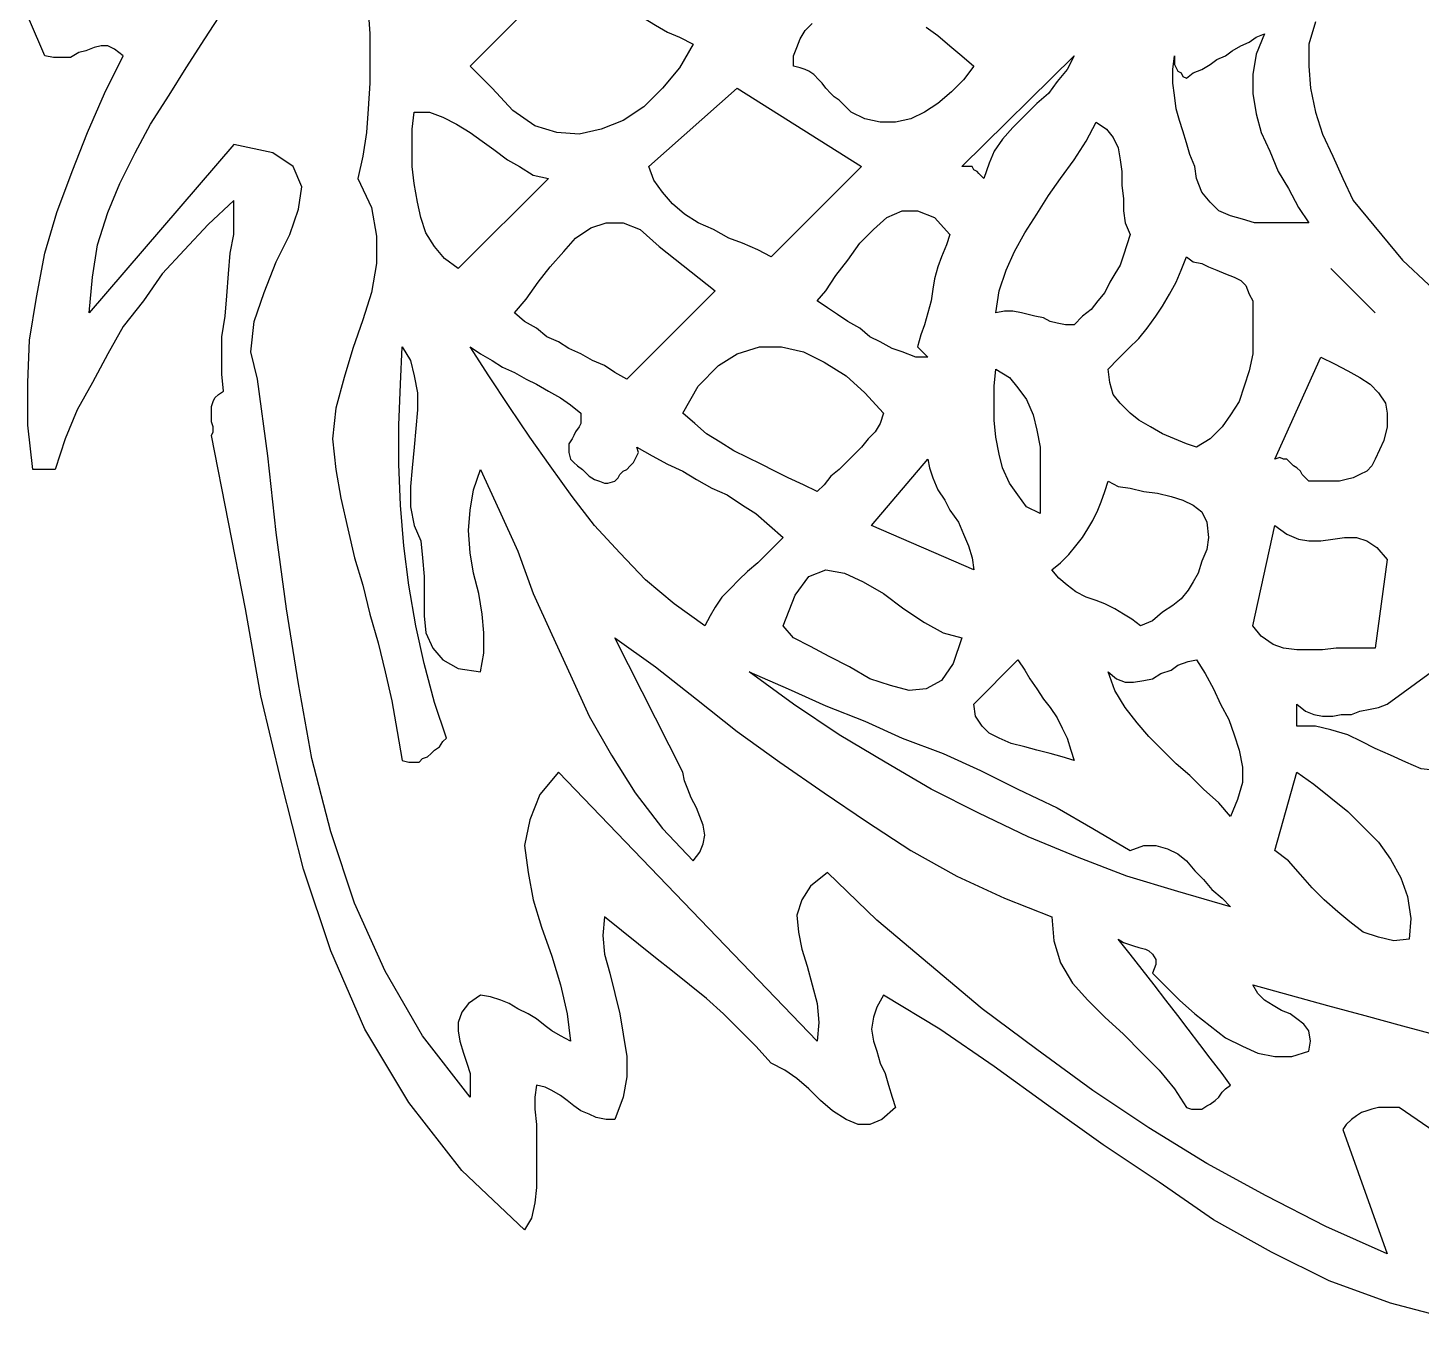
# Model space of a CAD drawing. Extents: x 0.03 to 6.97, y 0.03 to 8.18.
# Drawn here: x 1.786 to 2.605, y 1.447 to 2.207 of the extents above; entities that cross this region are included whole.
import ezdxf

# ---------------------------------------------------------------- set-up
doc = ezdxf.new("R2010")
doc.units = 0
doc.layers.add('1', color=7, linetype='Continuous')

msp = doc.modelspace()

# ---------------------------------------------------------------- linework, layer by layer
for points in [[(2.625, 1.447), (2.587, 1.457), (2.551, 1.47), (2.517, 1.487), (2.483, 1.506), (2.451, 1.528), (2.418, 1.55), (2.386, 1.573), (2.354, 1.596), (2.322, 1.618), (2.289, 1.638), (2.285, 1.631), (2.283, 1.625), (2.282, 1.618), (2.283, 1.611), (2.285, 1.605), (2.287, 1.598), (2.29, 1.592), (2.292, 1.585), (2.294, 1.578), (2.296, 1.572), (2.288, 1.565), (2.281, 1.562), (2.274, 1.562), (2.267, 1.565), (2.259, 1.57), (2.252, 1.576), (2.245, 1.583), (2.238, 1.589), (2.231, 1.594), (2.223, 1.598), (2.214, 1.608), (2.204, 1.618), (2.195, 1.627), (2.185, 1.636), (2.175, 1.644), (2.165, 1.652), (2.155, 1.66), (2.145, 1.668), (2.135, 1.676), (2.125, 1.684), (2.124, 1.673), (2.125, 1.662), (2.128, 1.651), (2.131, 1.639), (2.134, 1.627), (2.136, 1.615), (2.138, 1.602), (2.138, 1.59), (2.136, 1.578), (2.131, 1.565), (2.126, 1.565), (2.12, 1.566), (2.116, 1.568), (2.111, 1.57), (2.107, 1.573), (2.103, 1.576), (2.099, 1.579), (2.094, 1.582), (2.09, 1.584), (2.085, 1.585), (2.084, 1.578), (2.084, 1.571), (2.085, 1.562), (2.085, 1.553), (2.085, 1.543), (2.085, 1.534), (2.085, 1.525), (2.084, 1.516), (2.082, 1.507), (2.078, 1.5), (2.041, 1.535), (2.01, 1.575), (1.984, 1.618), (1.964, 1.664), (1.948, 1.712), (1.935, 1.763), (1.923, 1.814), (1.914, 1.865), (1.904, 1.916), (1.894, 1.967), (1.895, 1.969), (1.895, 1.972), (1.894, 1.975), (1.894, 1.978), (1.894, 1.981), (1.894, 1.984), (1.895, 1.987), (1.896, 1.989), (1.898, 1.991), (1.901, 1.993), (1.9, 2.003), (1.9, 2.014), (1.9, 2.025), (1.902, 2.037), (1.903, 2.049), (1.904, 2.062), (1.905, 2.074), (1.907, 2.085), (1.907, 2.095), (1.907, 2.105), (1.892, 2.091), (1.878, 2.076), (1.865, 2.062), (1.854, 2.046), (1.842, 2.031), (1.833, 2.015), (1.824, 1.998), (1.815, 1.982), (1.808, 1.965), (1.802, 1.947), (1.789, 1.947), (1.786, 1.973), (1.786, 1.998), (1.787, 2.023), (1.791, 2.048), (1.796, 2.074), (1.803, 2.098), (1.812, 2.122), (1.821, 2.145), (1.831, 2.168), (1.842, 2.19), (1.837, 2.194), (1.833, 2.196), (1.829, 2.196), (1.825, 2.195), (1.82, 2.193), (1.816, 2.192), (1.811, 2.189), (1.806, 2.189), (1.801, 2.189), (1.796, 2.19), (1.787, 2.211)], [(2.543, 2.21), (2.539, 2.197), (2.539, 2.184), (2.54, 2.171), (2.543, 2.157), (2.547, 2.144), (2.553, 2.131), (2.559, 2.118), (2.565, 2.105), (2.594, 2.07), (2.625, 2.041)]]:
    msp.add_lwpolyline(points)
at = {"layer": '1'}
for points in [[(2.177, 2.197), (2.169, 2.183), (2.159, 2.171), (2.148, 2.16), (2.136, 2.152), (2.123, 2.147), (2.11, 2.144), (2.097, 2.145), (2.084, 2.149), (2.071, 2.158), (2.059, 2.171), (2.046, 2.184), (2.105, 2.243), (2.112, 2.238), (2.119, 2.233), (2.126, 2.228), (2.133, 2.223), (2.14, 2.218), (2.147, 2.213), (2.155, 2.208), (2.162, 2.204), (2.169, 2.201), (2.177, 2.197)], [(2.627, 1.548), (2.592, 1.572), (2.587, 1.572), (2.584, 1.572), (2.58, 1.572), (2.576, 1.571), (2.573, 1.57), (2.57, 1.569), (2.567, 1.567), (2.564, 1.565), (2.561, 1.562), (2.559, 1.559), (2.585, 1.486), (2.549, 1.502), (2.514, 1.52), (2.479, 1.539), (2.445, 1.56), (2.412, 1.582), (2.379, 1.606), (2.347, 1.63), (2.316, 1.656), (2.285, 1.682), (2.256, 1.71), (2.246, 1.702), (2.241, 1.694), (2.238, 1.685), (2.239, 1.675), (2.241, 1.665), (2.244, 1.655), (2.247, 1.644), (2.25, 1.633), (2.251, 1.622), (2.25, 1.611), (2.098, 1.769), (2.087, 1.756), (2.081, 1.741), (2.078, 1.726), (2.08, 1.71), (2.083, 1.694), (2.088, 1.678), (2.094, 1.661), (2.099, 1.644), (2.103, 1.627), (2.105, 1.611), (2.099, 1.614), (2.094, 1.617), (2.09, 1.62), (2.085, 1.624), (2.08, 1.627), (2.074, 1.63), (2.069, 1.633), (2.064, 1.635), (2.058, 1.637), (2.052, 1.638), (2.045, 1.633), (2.041, 1.628), (2.039, 1.622), (2.039, 1.617), (2.04, 1.611), (2.042, 1.604), (2.044, 1.598), (2.046, 1.592), (2.046, 1.585), (2.046, 1.578), (2.018, 1.614), (1.996, 1.652), (1.978, 1.692), (1.964, 1.734), (1.953, 1.777), (1.945, 1.821), (1.938, 1.865), (1.932, 1.91), (1.927, 1.955), (1.921, 2), (1.917, 2.016), (1.919, 2.034), (1.925, 2.051), (1.932, 2.069), (1.94, 2.085), (1.945, 2.1), (1.947, 2.113), (1.942, 2.125), (1.93, 2.133), (1.907, 2.138), (1.822, 2.039), (1.824, 2.06), (1.827, 2.079), (1.833, 2.098), (1.84, 2.115), (1.849, 2.133), (1.858, 2.15), (1.869, 2.167), (1.879, 2.183), (1.89, 2.2), (1.901, 2.217)], [(1.986, 2.217), (1.987, 2.203), (1.987, 2.189), (1.987, 2.174), (1.986, 2.159), (1.985, 2.145), (1.983, 2.131), (1.98, 2.118), (1.988, 2.101), (1.991, 2.084), (1.991, 2.068), (1.988, 2.051), (1.983, 2.035), (1.977, 2.018), (1.972, 2.001), (1.967, 1.983), (1.965, 1.965), (1.967, 1.947), (1.97, 1.93), (1.974, 1.912), (1.978, 1.895), (1.983, 1.879), (1.987, 1.862), (1.992, 1.845), (1.996, 1.828), (2, 1.811), (2.003, 1.793), (2.006, 1.776), (2.01, 1.775), (2.013, 1.775), (2.016, 1.775), (2.018, 1.777), (2.021, 1.778), (2.023, 1.78), (2.025, 1.782), (2.028, 1.784), (2.03, 1.787), (2.032, 1.789), (2.025, 1.81), (2.019, 1.833), (2.014, 1.855), (2.01, 1.879), (2.007, 1.902), (2.005, 1.926), (2.004, 1.95), (2.004, 1.973), (2.005, 1.997), (2.006, 2.019), (2.011, 2.011), (2.013, 2.002), (2.015, 1.992), (2.015, 1.982), (2.014, 1.971), (2.013, 1.96), (2.012, 1.948), (2.011, 1.937), (2.011, 1.925), (2.013, 1.914), (2.017, 1.905), (2.018, 1.895), (2.019, 1.884), (2.019, 1.872), (2.019, 1.861), (2.02, 1.851), (2.024, 1.842), (2.03, 1.835), (2.039, 1.83), (2.052, 1.828), (2.054, 1.839), (2.054, 1.851), (2.053, 1.862), (2.051, 1.874), (2.048, 1.886), (2.046, 1.898), (2.045, 1.911), (2.046, 1.923), (2.048, 1.935), (2.052, 1.947), (2.063, 1.923), (2.074, 1.899), (2.083, 1.874), (2.094, 1.85), (2.105, 1.826), (2.116, 1.802), (2.129, 1.779), (2.143, 1.757), (2.159, 1.736), (2.177, 1.717), (2.181, 1.722), (2.183, 1.727), (2.184, 1.732), (2.183, 1.738), (2.181, 1.743), (2.179, 1.748), (2.176, 1.754), (2.174, 1.759), (2.172, 1.764), (2.171, 1.769), (2.131, 1.848), (2.155, 1.831), (2.179, 1.812), (2.203, 1.793), (2.228, 1.775), (2.254, 1.757), (2.279, 1.74), (2.305, 1.723), (2.332, 1.708), (2.36, 1.695), (2.388, 1.684), (2.389, 1.67), (2.393, 1.657), (2.4, 1.645), (2.409, 1.635), (2.419, 1.625), (2.43, 1.615), (2.441, 1.604), (2.451, 1.594), (2.46, 1.583), (2.467, 1.572), (2.47, 1.571), (2.473, 1.571), (2.476, 1.571), (2.479, 1.573), (2.481, 1.574), (2.484, 1.576), (2.486, 1.578), (2.488, 1.581), (2.49, 1.583), (2.493, 1.585), (2.488, 1.592), (2.481, 1.601), (2.475, 1.609), (2.468, 1.618), (2.462, 1.626), (2.455, 1.635), (2.448, 1.644), (2.441, 1.653), (2.434, 1.662), (2.427, 1.671), (2.43, 1.669), (2.433, 1.668), (2.436, 1.667), (2.439, 1.666), (2.443, 1.665), (2.445, 1.664), (2.447, 1.662), (2.449, 1.659), (2.449, 1.656), (2.447, 1.651), (2.455, 1.643), (2.463, 1.635), (2.472, 1.627), (2.481, 1.62), (2.49, 1.613), (2.5, 1.608), (2.509, 1.604), (2.519, 1.602), (2.529, 1.602), (2.539, 1.605), (2.54, 1.611), (2.539, 1.617), (2.536, 1.621), (2.532, 1.624), (2.528, 1.627), (2.523, 1.629), (2.518, 1.632), (2.513, 1.635), (2.509, 1.639), (2.506, 1.644), (2.528, 1.638), (2.55, 1.632), (2.572, 1.626), (2.594, 1.62), (2.616, 1.614)], [(2.342, 2.184), (2.336, 2.176), (2.329, 2.169), (2.321, 2.162), (2.313, 2.157), (2.305, 2.153), (2.296, 2.151), (2.287, 2.151), (2.278, 2.153), (2.27, 2.157), (2.263, 2.164), (2.26, 2.166), (2.258, 2.168), (2.255, 2.171), (2.253, 2.174), (2.251, 2.176), (2.248, 2.179), (2.245, 2.181), (2.243, 2.182), (2.24, 2.183), (2.236, 2.184), (2.236, 2.19), (2.238, 2.195), (2.24, 2.2), (2.243, 2.205), (2.247, 2.209)], [(2.314, 2.207), (2.321, 2.202), (2.328, 2.196), (2.335, 2.19), (2.342, 2.184)], [(2.513, 2.203), (2.508, 2.191), (2.506, 2.179), (2.506, 2.168), (2.508, 2.156), (2.511, 2.145), (2.516, 2.134), (2.521, 2.122), (2.527, 2.112), (2.533, 2.101), (2.539, 2.092), (2.531, 2.092), (2.523, 2.092), (2.515, 2.092), (2.507, 2.092), (2.5, 2.094), (2.493, 2.096), (2.486, 2.099), (2.481, 2.104), (2.476, 2.11), (2.473, 2.118), (2.472, 2.125), (2.469, 2.132), (2.467, 2.139), (2.465, 2.146), (2.463, 2.152), (2.461, 2.159), (2.46, 2.167), (2.459, 2.174), (2.459, 2.182), (2.46, 2.19), (2.46, 2.188), (2.46, 2.186), (2.46, 2.185), (2.461, 2.183), (2.462, 2.181), (2.464, 2.18), (2.465, 2.178), (2.467, 2.177), (2.471, 2.18), (2.476, 2.182), (2.481, 2.185), (2.485, 2.188), (2.49, 2.19), (2.494, 2.193), (2.499, 2.196), (2.504, 2.198), (2.508, 2.201), (2.513, 2.203)], [(2.348, 2.118), (2.347, 2.119), (2.345, 2.121), (2.344, 2.122), (2.342, 2.123), (2.341, 2.125), (2.339, 2.125), (2.337, 2.125), (2.335, 2.125), (2.401, 2.19), (2.397, 2.182), (2.391, 2.175), (2.386, 2.168), (2.379, 2.162), (2.372, 2.155), (2.365, 2.148), (2.359, 2.141), (2.354, 2.134), (2.351, 2.127), (2.348, 2.118)], [(2.223, 2.072), (2.215, 2.076), (2.206, 2.08), (2.198, 2.083), (2.189, 2.088), (2.18, 2.092), (2.172, 2.097), (2.165, 2.103), (2.159, 2.11), (2.154, 2.117), (2.151, 2.125), (2.203, 2.171), (2.276, 2.125), (2.223, 2.072)], [(2.092, 2.118), (2.039, 2.065), (2.031, 2.071), (2.025, 2.078), (2.02, 2.086), (2.017, 2.095), (2.015, 2.104), (2.013, 2.115), (2.012, 2.125), (2.012, 2.136), (2.012, 2.147), (2.013, 2.157), (2.022, 2.157), (2.03, 2.154), (2.038, 2.15), (2.046, 2.145), (2.053, 2.14), (2.06, 2.135), (2.068, 2.129), (2.075, 2.125), (2.083, 2.12), (2.092, 2.118)], [(2.434, 2.085), (2.432, 2.079), (2.43, 2.073), (2.428, 2.067), (2.425, 2.062), (2.422, 2.057), (2.419, 2.051), (2.415, 2.046), (2.411, 2.041), (2.406, 2.037), (2.401, 2.032), (2.396, 2.032), (2.391, 2.033), (2.387, 2.034), (2.383, 2.036), (2.378, 2.037), (2.374, 2.038), (2.37, 2.039), (2.365, 2.04), (2.36, 2.04), (2.355, 2.039), (2.357, 2.052), (2.361, 2.064), (2.366, 2.075), (2.372, 2.086), (2.379, 2.097), (2.386, 2.108), (2.393, 2.118), (2.401, 2.129), (2.408, 2.14), (2.414, 2.151), (2.42, 2.147), (2.424, 2.142), (2.427, 2.136), (2.428, 2.129), (2.429, 2.122), (2.429, 2.114), (2.43, 2.106), (2.43, 2.099), (2.431, 2.092), (2.434, 2.085)], [(2.328, 2.085), (2.326, 2.079), (2.323, 2.072), (2.321, 2.066), (2.319, 2.059), (2.318, 2.053), (2.317, 2.046), (2.315, 2.039), (2.313, 2.032), (2.311, 2.026), (2.309, 2.019), (2.315, 2.013), (2.308, 2.013), (2.3, 2.016), (2.294, 2.018), (2.287, 2.022), (2.281, 2.025), (2.275, 2.03), (2.268, 2.034), (2.262, 2.038), (2.256, 2.042), (2.25, 2.046), (2.255, 2.052), (2.261, 2.061), (2.268, 2.07), (2.275, 2.08), (2.283, 2.088), (2.291, 2.095), (2.3, 2.099), (2.309, 2.099), (2.319, 2.095), (2.328, 2.085)], [(2.19, 2.052), (2.138, 2), (2.131, 2.004), (2.125, 2.008), (2.118, 2.011), (2.111, 2.015), (2.104, 2.018), (2.098, 2.022), (2.091, 2.025), (2.085, 2.03), (2.078, 2.034), (2.072, 2.039), (2.079, 2.047), (2.086, 2.057), (2.093, 2.066), (2.101, 2.075), (2.108, 2.083), (2.117, 2.089), (2.126, 2.092), (2.136, 2.092), (2.146, 2.088), (2.157, 2.078), (2.19, 2.052)], [(2.506, 2.046), (2.506, 2.035), (2.506, 2.025), (2.506, 2.015), (2.504, 2.005), (2.501, 1.996), (2.498, 1.987), (2.493, 1.979), (2.488, 1.972), (2.481, 1.965), (2.473, 1.96), (2.467, 1.962), (2.46, 1.965), (2.453, 1.968), (2.446, 1.972), (2.439, 1.976), (2.434, 1.98), (2.428, 1.986), (2.424, 1.991), (2.422, 1.998), (2.421, 2.006), (2.427, 2.012), (2.433, 2.018), (2.439, 2.024), (2.444, 2.03), (2.449, 2.037), (2.453, 2.043), (2.457, 2.05), (2.461, 2.057), (2.464, 2.064), (2.467, 2.072), (2.471, 2.069), (2.476, 2.068), (2.48, 2.066), (2.485, 2.064), (2.49, 2.062), (2.495, 2.06), (2.499, 2.058), (2.502, 2.055), (2.504, 2.05), (2.506, 2.046)], [(2.552, 2.065), (2.578, 2.039), (2.552, 2.065)], [(2.111, 1.98), (2.111, 1.977), (2.111, 1.974), (2.11, 1.972), (2.108, 1.969), (2.107, 1.967), (2.106, 1.965), (2.104, 1.962), (2.104, 1.96), (2.104, 1.957), (2.105, 1.953), (2.107, 1.951), (2.109, 1.949), (2.112, 1.947), (2.114, 1.945), (2.116, 1.943), (2.119, 1.941), (2.122, 1.94), (2.125, 1.939), (2.127, 1.939), (2.131, 1.94), (2.133, 1.942), (2.134, 1.944), (2.136, 1.946), (2.138, 1.947), (2.14, 1.949), (2.142, 1.951), (2.143, 1.953), (2.144, 1.955), (2.145, 1.957), (2.144, 1.96), (2.153, 1.955), (2.162, 1.95), (2.171, 1.946), (2.179, 1.941), (2.188, 1.936), (2.197, 1.932), (2.206, 1.926), (2.214, 1.921), (2.222, 1.914), (2.23, 1.907), (2.225, 1.902), (2.22, 1.897), (2.215, 1.892), (2.209, 1.887), (2.204, 1.882), (2.199, 1.877), (2.194, 1.872), (2.19, 1.866), (2.187, 1.861), (2.184, 1.855), (2.166, 1.868), (2.149, 1.882), (2.134, 1.898), (2.119, 1.914), (2.106, 1.931), (2.093, 1.949), (2.081, 1.966), (2.069, 1.984), (2.057, 2.002), (2.046, 2.019), (2.052, 2.015), (2.059, 2.011), (2.065, 2.007), (2.072, 2.004), (2.079, 2), (2.085, 1.997), (2.092, 1.993), (2.099, 1.989), (2.105, 1.985), (2.111, 1.98)], [(2.289, 1.98), (2.287, 1.974), (2.284, 1.969), (2.28, 1.965), (2.276, 1.96), (2.272, 1.956), (2.267, 1.951), (2.263, 1.947), (2.258, 1.943), (2.254, 1.938), (2.25, 1.934), (2.242, 1.938), (2.233, 1.942), (2.225, 1.946), (2.217, 1.95), (2.209, 1.954), (2.201, 1.958), (2.193, 1.963), (2.185, 1.968), (2.178, 1.974), (2.171, 1.98), (2.18, 1.996), (2.192, 2.008), (2.203, 2.015), (2.216, 2.019), (2.229, 2.019), (2.242, 2.016), (2.254, 2.01), (2.267, 2.002), (2.278, 1.992), (2.289, 1.98)], [(2.578, 1.953), (2.576, 1.949), (2.573, 1.946), (2.569, 1.944), (2.565, 1.942), (2.561, 1.941), (2.557, 1.94), (2.553, 1.94), (2.548, 1.94), (2.543, 1.94), (2.539, 1.94), (2.537, 1.942), (2.535, 1.944), (2.534, 1.946), (2.532, 1.948), (2.53, 1.949), (2.528, 1.951), (2.526, 1.953), (2.524, 1.953), (2.522, 1.954), (2.519, 1.953), (2.546, 2.013), (2.554, 2.009), (2.562, 2.005), (2.569, 2.001), (2.575, 1.997), (2.58, 1.992), (2.584, 1.986), (2.585, 1.98), (2.585, 1.972), (2.583, 1.964), (2.578, 1.953)], [(2.381, 1.921), (2.373, 1.925), (2.368, 1.932), (2.363, 1.939), (2.359, 1.948), (2.357, 1.956), (2.355, 1.966), (2.354, 1.976), (2.354, 1.986), (2.354, 1.996), (2.355, 2.006), (2.363, 2.001), (2.368, 1.995), (2.373, 1.988), (2.377, 1.979), (2.379, 1.97), (2.381, 1.96), (2.381, 1.951), (2.381, 1.941), (2.381, 1.93), (2.381, 1.921)], [(2.342, 1.888), (2.282, 1.914), (2.315, 1.953), (2.316, 1.948), (2.318, 1.942), (2.321, 1.935), (2.325, 1.929), (2.328, 1.923), (2.333, 1.916), (2.336, 1.909), (2.339, 1.902), (2.341, 1.895), (2.342, 1.888)], [(2.48, 1.907), (2.479, 1.9), (2.476, 1.893), (2.474, 1.886), (2.471, 1.881), (2.468, 1.876), (2.464, 1.871), (2.459, 1.867), (2.453, 1.863), (2.447, 1.858), (2.44, 1.855), (2.435, 1.859), (2.43, 1.862), (2.425, 1.865), (2.419, 1.868), (2.414, 1.87), (2.408, 1.872), (2.402, 1.875), (2.397, 1.879), (2.392, 1.883), (2.388, 1.888), (2.393, 1.892), (2.398, 1.897), (2.402, 1.902), (2.406, 1.907), (2.409, 1.912), (2.412, 1.917), (2.415, 1.923), (2.417, 1.928), (2.419, 1.934), (2.421, 1.94), (2.427, 1.937), (2.434, 1.936), (2.442, 1.934), (2.45, 1.933), (2.458, 1.931), (2.465, 1.929), (2.471, 1.926), (2.476, 1.922), (2.479, 1.916), (2.48, 1.907)], [(2.585, 1.894), (2.578, 1.842), (2.571, 1.842), (2.563, 1.842), (2.555, 1.842), (2.547, 1.841), (2.539, 1.841), (2.532, 1.841), (2.524, 1.842), (2.518, 1.844), (2.511, 1.849), (2.506, 1.855), (2.519, 1.914), (2.526, 1.909), (2.533, 1.906), (2.539, 1.905), (2.546, 1.905), (2.553, 1.906), (2.56, 1.907), (2.567, 1.907), (2.573, 1.905), (2.579, 1.901), (2.585, 1.894)], [(2.335, 1.848), (2.33, 1.833), (2.323, 1.823), (2.314, 1.818), (2.304, 1.817), (2.293, 1.82), (2.281, 1.824), (2.269, 1.831), (2.257, 1.837), (2.246, 1.843), (2.236, 1.848), (2.23, 1.855), (2.237, 1.873), (2.245, 1.884), (2.255, 1.888), (2.266, 1.886), (2.277, 1.881), (2.289, 1.874), (2.301, 1.865), (2.313, 1.857), (2.324, 1.851), (2.335, 1.848)], [(2.401, 1.776), (2.394, 1.778), (2.387, 1.78), (2.379, 1.782), (2.372, 1.784), (2.364, 1.786), (2.357, 1.789), (2.351, 1.792), (2.347, 1.796), (2.343, 1.802), (2.342, 1.809), (2.368, 1.835), (2.372, 1.829), (2.375, 1.824), (2.379, 1.818), (2.383, 1.812), (2.387, 1.807), (2.391, 1.801), (2.394, 1.795), (2.397, 1.789), (2.399, 1.782), (2.401, 1.776)], [(2.493, 1.743), (2.486, 1.751), (2.477, 1.759), (2.469, 1.767), (2.461, 1.774), (2.453, 1.782), (2.445, 1.79), (2.438, 1.798), (2.431, 1.807), (2.425, 1.817), (2.421, 1.828), (2.426, 1.824), (2.431, 1.822), (2.436, 1.822), (2.442, 1.823), (2.447, 1.824), (2.452, 1.827), (2.458, 1.829), (2.462, 1.832), (2.468, 1.834), (2.473, 1.835), (2.478, 1.827), (2.483, 1.818), (2.487, 1.809), (2.492, 1.8), (2.495, 1.791), (2.498, 1.782), (2.5, 1.772), (2.5, 1.763), (2.497, 1.753), (2.493, 1.743)], [(2.434, 1.723), (2.442, 1.726), (2.449, 1.726), (2.456, 1.724), (2.462, 1.721), (2.467, 1.717), (2.472, 1.711), (2.477, 1.706), (2.482, 1.7), (2.488, 1.695), (2.493, 1.69), (2.462, 1.699), (2.432, 1.708), (2.403, 1.719), (2.374, 1.731), (2.345, 1.745), (2.317, 1.759), (2.29, 1.775), (2.263, 1.791), (2.236, 1.809), (2.21, 1.828), (2.233, 1.818), (2.255, 1.808), (2.278, 1.799), (2.3, 1.789), (2.324, 1.78), (2.346, 1.77), (2.368, 1.759), (2.391, 1.748), (2.412, 1.736), (2.434, 1.723)], [(2.614, 1.77), (2.605, 1.771), (2.596, 1.775), (2.587, 1.779), (2.578, 1.783), (2.57, 1.787), (2.562, 1.791), (2.552, 1.794), (2.543, 1.796), (2.532, 1.796), (2.532, 1.809), (2.537, 1.805), (2.542, 1.803), (2.547, 1.802), (2.553, 1.802), (2.558, 1.803), (2.564, 1.803), (2.569, 1.805), (2.575, 1.806), (2.58, 1.807), (2.585, 1.809), (2.611, 1.828)], [(2.598, 1.671), (2.589, 1.67), (2.58, 1.672), (2.571, 1.675), (2.563, 1.681), (2.556, 1.687), (2.548, 1.694), (2.541, 1.701), (2.534, 1.709), (2.527, 1.717), (2.519, 1.723), (2.532, 1.769), (2.542, 1.762), (2.552, 1.754), (2.562, 1.746), (2.571, 1.737), (2.58, 1.728), (2.587, 1.718), (2.593, 1.707), (2.597, 1.696), (2.599, 1.683), (2.598, 1.671)]]:
    msp.add_lwpolyline(points, dxfattribs=at)

doc.saveas('drawing.dxf')
